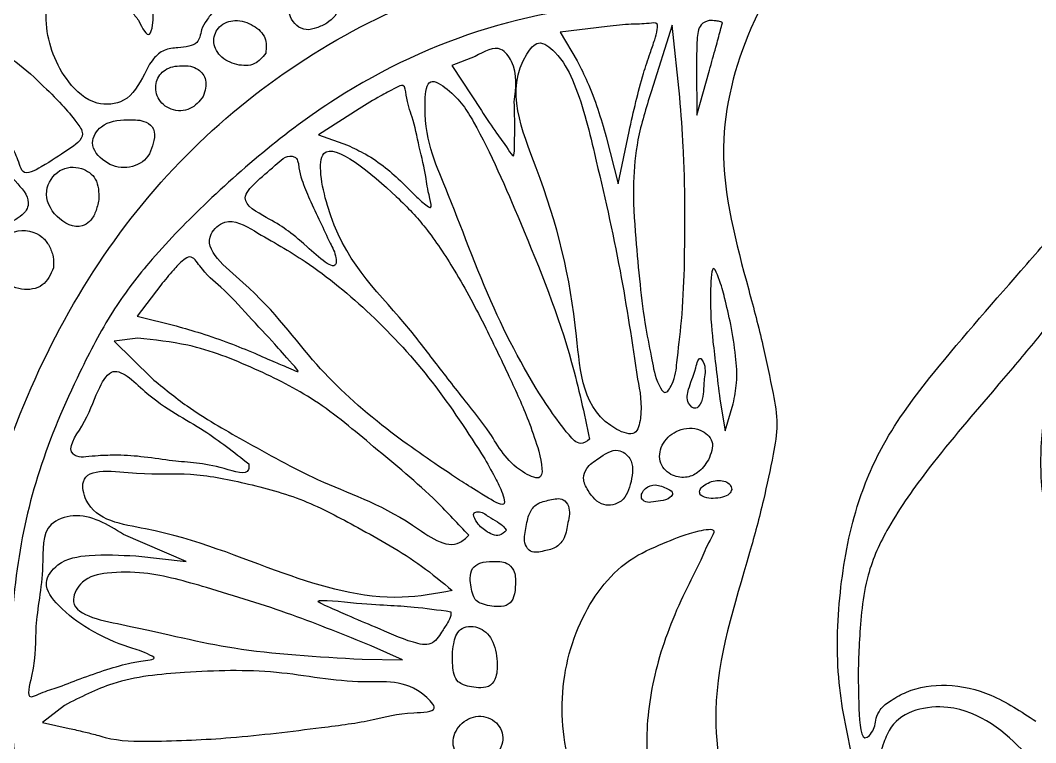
# Model space of a CAD drawing. Extents: x 1 to 188, y -1 to 173.
# Drawn here: x 43.52 to 73.31, y 123.79 to 145 of the extents above; entities that cross this region are included whole.
import ezdxf

# ---------------------------------------------------------------- set-up
doc = ezdxf.new("R2010")
doc.units = 0
doc.layers.get('0').update_dxf_attribs({"linetype": 'CONTINUOUS'})

msp = doc.modelspace()

# ---------------------------------------------------------------- linework, layer by layer
at = {"color": 7}
for p, q in [((60.733334, 144.809451), (59.355741, 144.646293)), ((62.639046, 144.853266), (62.022834, 142.89808)), ((62.865688, 142.736599), (62.639046, 144.853266)), ((64.114773, 144.919412), (64.114773, 144.919412)), ((59.355741, 144.646293), (59.852637, 143.804121)), ((50.716008, 144.027274), (50.716008, 144.027274)), ((56.862543, 143.931838), (56.178775, 143.671869)), ((61.992558, 144.030065), (61.992558, 144.030065)), ((56.178775, 143.671869), (57.043757, 142.349093)), ((63.350555, 143.596495), (63.368415, 142.207432)), ((47.159648, 143.418264), (47.159648, 143.418264)), ((63.368415, 142.207432), (63.735754, 143.530349)), ((48.885459, 142.760475), (48.885459, 142.760475)), ((53.461761, 142.399052), (52.260974, 141.637533)), ((58.009459, 142.604307), (58.009459, 142.604307)), ((47.457699, 141.555282), (47.457699, 141.555282)), ((52.260974, 141.637533), (53.115991, 141.328354)), ((60.704082, 141.57856), (61.058634, 140.195173)), ((61.058634, 140.195173), (61.37729, 141.730471)), ((55.222278, 141.281026), (55.222278, 141.281026)), ((45.818367, 139.728498), (45.818367, 139.728498)), ((52.316504, 139.077274), (52.316504, 139.077274)), ((44.493905, 137.732669), (44.493905, 137.732669)), ((62.99894, 137.709516), (62.99894, 137.709516)), ((47.637237, 137.218777), (46.946137, 136.312696)), ((46.946137, 136.312696), (48.087243, 136.025361)), ((50.209953, 136.320453), (50.209953, 136.320453)), ((64.361867, 136.063614), (64.361867, 136.063614)), ((46.960613, 135.666808), (46.267074, 135.5799)), ((46.267074, 135.5799), (47.373815, 134.489367)), ((61.62675, 134.465809), (61.62675, 134.465809)), ((63.578684, 134.46837), (63.578684, 134.46837)), ((64.040705, 133.873057), (64.197566, 132.947016)), ((64.197566, 132.947016), (64.435223, 133.740766)), ((60.220717, 132.701353), (60.220717, 132.701353)), ((58.729734, 132.351703), (58.729734, 132.351703)), ((50.222594, 131.975148), (50.222594, 131.975148)), ((57.143862, 132.127871), (57.143862, 132.127871)), ((63.704724, 132.095587), (63.704724, 132.095587)), ((61.436869, 131.45888), (61.436869, 131.45888)), ((62.507802, 131.246473), (62.507802, 131.246473)), ((64.391032, 131.227224), (64.391032, 131.227224)), ((59.581984, 130.256007), (59.581984, 130.256007)), ((48.38374, 129.11414), (46.545622, 129.903426)), ((57.776449, 130.027291), (57.776449, 130.027291)), ((56.674017, 129.879524), (56.674017, 129.879524)), ((46.903934, 129.276184), (48.38374, 129.11414)), ((58.041032, 128.449099), (58.041032, 128.449099)), ((56.188949, 128.255937), (56.188949, 128.255937)), ((56.14979, 127.638273), (56.14979, 127.638273)), ((54.73374, 126.220858), (53.807699, 126.63397)), ((53.807699, 126.63397), (53.807699, 126.633965)), ((53.543115, 126.240252), (54.73374, 126.220858)), ((57.511865, 126.171833), (57.511865, 126.171833)), ((45.277725, 125.671106), (45.277725, 125.671106)), ((44.818361, 124.88818), (44.163395, 124.388084)), ((44.163395, 124.388084), (44.950653, 124.212636)), ((52.35249, 124.237634), (52.35249, 124.237634)), ((68.624365, 124.509464), (68.624365, 124.509464))]:
    msp.add_line(p, q, dxfattribs=at)
for points, knots in [([(14.198915, 46.190162), (13.860481, 46.759163), (13.159493, 47.937722), (14.075879, 50.020087), (15.460105, 51.061633), (16.642375, 51.207594), (17.042732, 51.774637), (16.711432, 52.761236), (16.892117, 54.145573), (17.623089, 55.697151), (18.642829, 56.293192), (19.435405, 56.522029), (19.551084, 57.186508), (19.550453, 58.095021), (19.587885, 59.274738), (20.101205, 60.408366), (21.030266, 61.084339), (22.206609, 61.335844), (23.490123, 61.344621), (24.32885, 61.115411), (24.981955, 60.931652), (25.129636, 61.335767), (25.105988, 62.10086), (25.489511, 63.389212), (26.616876, 64.543755), (27.852511, 64.962921), (28.751064, 64.785667), (29.342852, 64.588035), (29.925726, 64.285574), (30.391436, 64.040852), (30.785, 63.850494), (31.051638, 64.016941), (31.150465, 64.33401), (31.441609, 64.672676), (31.896605, 65.311929), (32.855393, 65.976509), (34.38616, 65.918358), (35.694976, 65.18798), (36.370527, 64.615637), (37.126368, 64.210988), (37.11763, 64.973328), (37.682871, 65.643936), (38.485006, 66.423403), (39.351029, 67.018309), (40.040538, 66.852993), (40.546077, 66.671098), (41.116721, 66.386179), (41.564005, 66.040518), (42.133376, 65.959754), (42.485284, 66.359011), (42.904569, 66.614786), (42.927505, 67.188782), (42.439144, 67.234073), (42.064904, 67.465218), (41.727496, 67.803316), (41.400531, 68.256139), (41.17409, 68.810939), (40.493323, 69.030196), (39.027406, 68.638352), (36.611972, 68.619136), (33.545164, 69.159514), (30.962713, 70.23484), (29.074507, 71.89251), (27.640778, 73.49198), (26.286296, 75.520251), (25.575257, 78.315065), (25.622372, 82.342424), (26.233098, 86.505262), (26.72863, 90.254915), (26.868726, 92.735466), (26.577322, 94.397636), (26.02564, 95.5015), (25.049112, 96.075901), (23.434228, 96.128405), (21.329123, 95.643886), (19.680601, 93.850221), (19.339698, 91.742662), (20.389778, 90.934982), (21.197857, 91.007241), (21.787744, 91.456094), (22.114344, 92.000658), (21.882728, 92.544816), (21.356869, 92.460624), (20.930406, 92.474418), (20.593161, 92.683295), (20.480159, 93.104191), (20.577531, 93.688527), (21.317307, 93.861744), (22.239771, 93.498073), (22.792181, 92.115361), (22.032992, 90.602929), (20.388255, 90.062997), (18.958893, 90.967968), (18.496207, 92.636297), (19.084422, 94.49729), (20.569884, 96.266912), (23.109627, 97.176085), (25.929104, 97.167751), (28.896587, 96.458586), (31.732677, 95.201263), (34.10968, 94.128283), (35.13353, 92.972462), (35.995235, 92.937187), (35.128685, 93.679786), (34.553744, 94.127759), (33.433746, 94.790688), (32.154452, 95.435401), (30.864652, 96.077905), (29.81828, 96.721566), (29.165068, 97.405079), (28.652814, 98.131585), (28.018121, 98.864911), (27.164431, 99.815624), (26.250648, 100.812322), (25.594087, 102.048957), (25.39336, 103.470375), (25.949652, 105.086472), (27.260491, 106.363128), (28.584507, 107.023389), (29.426044, 106.810199), (29.707851, 107.085165), (29.153605, 107.568825), (28.402349, 108.13459), (26.541991, 108.55401), (24.272347, 108.778879), (21.864103, 108.993631), (19.768011, 109.670213), (18.204867, 111.039165), (16.949987, 113.060879), (16.821997, 116.228534), (17.500899, 119.446166), (18.125128, 122.572964), (17.082522, 125.210687), (14.807209, 126.074611), (12.788605, 126.55323), (11.156598, 127.710503), (10.306757, 129.105999), (9.548304, 130.286973), (9.003335, 131.006096), (8.53596, 131.581319), (7.758451, 131.743328), (6.762758, 132.023829), (5.059184, 132.409703), (3.115649, 132.601485), (1.428641, 134.234797), (1.678264, 138.120691), (2.790526, 143.817634), (7.04824, 151.040918), (13.212217, 157.625181), (20.974812, 163.253213), (28.939348, 168.088234), (35.064922, 170.973954), (39.084775, 172.223794), (41.972655, 172.397995), (45.700013, 172.433919), (49.431868, 172.523717), (52.377086, 172.425863), (54.850762, 171.750297), (57.71735, 170.719395), (61.00713, 169.176954), (63.675834, 167.65404), (65.74337, 166.330953), (67.27464, 165.370692), (68.894686, 164.370179), (70.589234, 163.259979), (72.354181, 162.03803), (73.558996, 161.151291), (74.142894, 160.721545)], [0, 0, 0, 0, 1.883715, 3.901693, 6.102992, 6.868618, 7.285832, 7.989116, 9.761465, 11.437811, 12.879503, 13.255182, 13.733613, 14.667863, 16.111801, 17.183298, 18.287248, 19.407402, 20.768274, 22.005829, 22.248225, 22.517413, 23.06019, 24.686376, 26.276317, 27.790337, 28.330729, 28.999165, 29.66317, 30.274333, 30.645428, 30.838411, 31.13254, 31.607904, 32.164437, 33.49642, 34.881378, 36.565879, 37.668737, 38.065986, 38.400613, 39.394515, 40.779992, 41.809953, 42.255622, 42.835461, 43.435734, 44.153797, 44.531509, 45.006355, 45.63844, 45.941908, 46.426491, 46.802676, 47.298722, 47.829377, 48.49806, 48.97288, 49.816255, 52.981292, 56.143052, 59.129943, 61.220635, 63.622363, 65.572281, 68.475173, 72.095269, 77.601964, 81.08089, 83.457781, 85.008677, 86.116868, 87.028902, 88.247169, 90.890764, 93.18329, 95.403647, 96.061847, 96.87292, 97.620609, 98.268067, 98.585895, 99.15203, 99.592416, 99.900715, 100.251484, 100.850431, 101.426748, 102.233018, 103.682732, 105.275841, 106.781232, 108.317604, 109.777767, 111.659506, 113.957694, 116.464128, 119.463879, 122.322168, 125.536597, 128.826513, 129.923037, 130.154708, 130.903208, 131.73422, 133.025882, 134.507201, 136.133828, 137.324989, 138.170864, 138.947522, 139.990802, 141.076211, 142.784588, 144.032192, 145.214127, 146.997618, 148.902706, 150.653438, 151.129912, 151.297683, 151.642576, 152.807875, 154.52637, 157.020533, 159.781365, 161.741786, 163.4994, 165.914353, 168.655542, 172.723683, 175.851004, 178.064574, 180.528487, 182.70366, 184.336743, 186.347696, 187.556562, 188.53828, 189.087865, 189.699967, 190.828553, 192.23192, 194.940941, 196.50599, 198.700839, 205.90588, 214.196875, 223.268041, 232.867441, 242.839906, 251.210069, 253.112247, 255.412699, 259.839449, 264.311061, 266.623178, 268.634077, 271.967145, 275.76139, 279.515393, 281.177013, 283.125051, 284.937772, 286.88906, 289.201855, 291.376762, 291.376762, 291.376762, 291.376762]), ([(117.446219, 102.850662), (117.865267, 104.054382), (118.766193, 106.642302), (120.568147, 110.584883), (122.807544, 114.843044), (124.917188, 118.64939), (126.413617, 121.887692), (126.655291, 124.124901), (126.634353, 125.788718), (126.101558, 127.35199), (125.221147, 129.05381), (124.334047, 130.751263), (123.804243, 132.335608), (123.814509, 133.733146), (123.92034, 135.233425), (124.291992, 136.962873), (124.869288, 138.959057), (125.481406, 140.963585), (125.847211, 142.915836), (125.885482, 144.684504), (125.904662, 146.254648), (125.707989, 147.609298), (124.652392, 150.044874), (121.599069, 153.573456), (115.550244, 156.867058), (109.373213, 158.898534), (103.045572, 159.422406), (96.563936, 159.176204), (89.237774, 158.553854), (82.648987, 157.860588), (77.964211, 157.116389), (74.821133, 156.092497), (72.377963, 154.30178), (69.993761, 151.912538), (67.405841, 148.68157), (64.892255, 145.299655), (63.806221, 141.033954), (64.66931, 137.906266), (65.301458, 135.533253), (65.569231, 134.218868), (65.768545, 133.145069), (65.576987, 132.092694), (65.314565, 130.839715), (64.653574, 128.360181), (63.572866, 125.189942), (64.478926, 120.703363), (66.840087, 117.827486), (68.750721, 115.16341), (70.007088, 113.337302), (71.282828, 111.362551), (72.385125, 109.067236), (73.44554, 106.616931), (73.957275, 104.749094), (74.185371, 103.806376), (74.243205, 103.415413), (74.910113, 103.231481), (74.99646, 105.42676), (75.944609, 106.983604), (76.53994, 109.336243), (76.929217, 111.37957), (77.137844, 113.336094), (77.30285, 115.589708), (77.29733, 117.470063), (77.421216, 118.892311), (77.088255, 119.386339), (76.720948, 119.531255), (76.614576, 119.183169), (76.788755, 118.833282), (76.863654, 118.272256), (76.938711, 117.636754), (76.950484, 117.173297), (76.956407, 116.94014)], [0, 0, 0, 0, 3.821929, 8.216898, 12.98969, 18.241239, 21.318988, 23.569141, 24.935939, 26.27059, 28.46998, 30.687409, 32.018652, 33.424345, 34.837839, 36.533392, 38.713708, 41.074361, 42.81839, 44.650183, 46.370958, 47.529455, 48.721388, 54.283135, 61.087564, 69.190288, 73.589715, 80.064205, 88.627765, 95.649947, 99.929349, 102.86038, 105.449182, 108.926439, 112.965365, 117.881479, 121.449532, 125.706272, 127.384625, 128.832509, 129.741116, 130.624447, 132.006177, 133.592136, 138.333588, 141.823084, 146.770997, 149.297697, 151.684286, 153.416201, 156.346899, 159.293101, 161.473738, 162.009032, 162.353139, 162.484879, 163.900076, 166.490474, 169.146982, 170.757758, 172.794504, 175.036781, 177.490387, 178.597616, 179.035581, 179.30404, 179.481569, 179.934792, 180.470401, 181.160675, 181.859513, 181.859513, 181.859513, 181.859513]), ([(42.504564, 146.324108), (42.158914, 147.254009), (41.486997, 149.061667), (41.840412, 151.898823), (42.95639, 153.65488), (43.960869, 154.383495), (44.383064, 154.648982), (44.696213, 154.781445), (44.90637, 154.783094), (45.003134, 154.911153), (44.80433, 155.399861), (43.384936, 155.264008), (42.154983, 154.350061), (40.988705, 152.870997), (40.860291, 151.10007), (40.859436, 149.472823), (41.010796, 147.96306), (41.771953, 146.603136), (42.141985, 145.970377), (43.18618, 144.708354), (43.018769, 145.307039), (42.810088, 145.703665), (42.617788, 146.094177), (42.504564, 146.324108)], [0, 0, 0, 0, 2.940405, 5.715925, 8.25734, 8.897096, 9.430054, 9.751148, 9.910332, 10.027081, 10.164646, 11.338211, 13.215465, 15.06978, 16.65382, 18.420533, 19.967686, 21.221992, 22.672931, 23.487948, 23.676726, 24.202851, 24.956191, 24.956191, 24.956191, 24.956191]), ([(67.977218, 123.157432), (67.800171, 123.950776), (67.429598, 125.611295), (67.509685, 128.183784), (67.93553, 130.554422), (68.854396, 132.756708), (70.622937, 135.097314), (72.568935, 137.277253), (74.286281, 139.279304), (75.258111, 140.506614), (75.976616, 141.555375), (76.402599, 142.578407), (76.943841, 143.66251), (77.482211, 144.589455), (77.816786, 145.488155), (77.864591, 146.460551), (77.920022, 147.339471), (77.556426, 149.376185), (78.502323, 148.26911), (78.419939, 147.547545), (78.350705, 146.941159)], [0, 0, 0, 0, 2.430393, 5.086969, 7.654103, 9.623222, 12.181306, 16.401301, 18.40361, 20.089806, 21.100293, 22.202186, 23.402165, 24.739215, 25.402091, 26.284826, 27.481471, 28.943102, 29.283166, 31.073519, 31.073519, 31.073519, 31.073519]), ([(47.159648, 143.418264), (47.235365, 143.573171), (47.370662, 143.849972), (47.725352, 144.152912), (48.116312, 144.191209), (48.438503, 144.214738), (48.694802, 144.307417), (48.79663, 144.515273), (48.828265, 144.75398), (48.990898, 145.010307), (49.203875, 145.294936), (49.487176, 145.572313), (49.469226, 146.051717), (49.060438, 146.77973), (48.44251, 147.760045), (47.141936, 148.425775), (45.634318, 148.091588), (44.481214, 146.773622), (44.107844, 144.889958), (44.679293, 143.346364), (45.632555, 142.468112), (46.697435, 142.556864), (46.994268, 143.110053), (47.159648, 143.418264)], [0, 0, 0, 0, 0.515112, 0.920449, 1.329785, 1.654581, 1.909811, 2.088809, 2.315212, 2.629553, 2.974581, 3.401499, 3.745731, 4.314465, 5.895658, 7.160726, 8.414484, 10.22929, 12.091066, 13.915303, 14.953552, 15.735597, 16.719493, 16.719493, 16.719493, 16.719493]), ([(69.794882, 105.73172), (70.207986, 105.864832), (70.929779, 106.09741), (71.648286, 106.460111), (72.275196, 106.657965), (72.221783, 106.995508), (72.116447, 107.241492), (71.927088, 107.546655), (71.567281, 107.937461), (70.622947, 107.684129), (68.708328, 107.044894), (65.533688, 106.232149), (61.591289, 106.034714), (58.037244, 106.536644), (54.91522, 107.776413), (52.194085, 109.250603), (48.988252, 111.603069), (45.944588, 115.172073), (43.636446, 120.211874), (43.118313, 124.916746), (43.326802, 128.813168), (44.004143, 131.862472), (45.080958, 134.342267), (46.137458, 136.399774), (47.375334, 138.037892), (49.57064, 140.283925), (52.804873, 142.982088), (57.427493, 145.066774), (61.180319, 145.561622), (63.451531, 145.495893), (64.392143, 145.648347), (64.755891, 146.140853), (64.972391, 146.536082), (65.095459, 146.810687), (65.082028, 147.161968), (64.417049, 147.084823), (63.682927, 147.191978), (60.005301, 147.086653), (54.016298, 145.744286), (46.920667, 140.350938), (43.805421, 134.61673), (42.537531, 130.662341), (42.302389, 128.51699), (42.32305, 125.786364), (42.307506, 122.700847), (42.936019, 119.546011), (44.437852, 116.126449), (46.893646, 112.27733), (50.667629, 108.667783), (54.558585, 106.479617), (57.925283, 105.300453), (60.844787, 104.805381), (63.614985, 104.852346), (66.076852, 104.925359), (68.075839, 105.187988), (69.213423, 105.547805), (69.794882, 105.73172)], [0, 0, 0, 0, 1.272157, 2.222768, 2.655137, 2.853036, 3.142116, 3.475072, 3.939167, 4.591033, 6.099706, 10.265627, 14.188497, 17.930228, 20.917999, 24.219384, 27.19398, 32.806191, 38.082491, 43.582569, 46.814476, 49.768526, 52.893509, 54.901354, 56.692172, 59.026189, 64.320165, 69.219821, 74.05526, 75.438405, 76.142317, 76.75746, 77.177281, 77.498891, 77.676883, 78.089736, 78.996948, 80.207574, 88.770947, 97.228742, 106.006207, 107.893434, 109.654572, 112.447858, 116.089981, 118.886692, 122.022454, 127.243392, 132.48744, 137.516039, 140.511548, 143.154383, 146.350045, 148.800515, 150.547241, 152.37354, 152.37354, 152.37354, 152.37354]), ([(46.98242, 144.997591), (46.914873, 145.087605), (46.784637, 145.261161), (46.543934, 145.451265), (46.289426, 145.520046), (46.056569, 145.541126), (45.855147, 145.659534), (45.721117, 145.787191), (45.617012, 145.993411), (45.867745, 146.055083), (46.098687, 145.976567), (46.418032, 145.866007), (46.692209, 146.11877), (46.648342, 146.501815), (46.664456, 147.306416), (47.277384, 146.619445), (47.217443, 145.843749), (47.495959, 145.175537), (47.287808, 144.399908), (47.103027, 144.761546), (46.98242, 144.997591)], [0, 0, 0, 0, 0.337506, 0.650741, 0.896356, 1.117231, 1.349157, 1.562437, 1.725654, 1.861406, 2.167153, 2.525594, 2.750241, 3.138223, 3.775485, 4.138226, 5.139601, 6.164047, 6.441152, 6.961953, 6.961953, 6.961953, 6.961953]), ([(52.746569, 145.114481), (52.858444, 145.300762), (53.062504, 145.64054), (52.762142, 146.229997), (52.069715, 146.348178), (51.495978, 145.867575), (51.285652, 145.105805), (51.808086, 144.654539), (52.221517, 144.772107), (52.514657, 144.895276), (52.671395, 145.043426), (52.746569, 145.114481)], [0, 0, 0, 0, 0.611778, 1.115888, 1.704897, 2.453956, 3.179268, 3.775976, 4.084555, 4.418106, 4.725523, 4.725523, 4.725523, 4.725523]), ([(50.716008, 144.027274), (50.729739, 144.184192), (50.7586, 144.514028), (50.348143, 144.887182), (49.845315, 145.043299), (49.329063, 144.870082), (49.124351, 144.384685), (49.362368, 143.893004), (49.843911, 143.663667), (50.402681, 143.646665), (50.616397, 143.906273), (50.716008, 144.027274)], [0, 0, 0, 0, 0.449835, 0.945534, 1.503756, 1.986714, 2.42734, 2.907513, 3.46376, 3.977358, 4.425719, 4.425719, 4.425719, 4.425719]), ([(61.992558, 144.030065), (62.041184, 144.164481), (62.126322, 144.399826), (62.196735, 144.660714), (62.233982, 144.946366), (61.822342, 144.87779), (61.39955, 144.893453), (60.976164, 144.840069), (60.733334, 144.809451)], [0, 0, 0, 0, 0.420219, 0.735749, 0.885437, 1.120192, 1.647794, 2.357364, 2.357364, 2.357364, 2.357364]), ([(64.114773, 144.919412), (64.099103, 144.931743), (64.046043, 144.9735), (63.905922, 144.9727), (63.708082, 145.009761), (63.401033, 144.849743), (63.362325, 144.282163), (63.355196, 143.866815), (63.350555, 143.596495)], [0, 0, 0, 0, 0.058843, 0.199257, 0.397773, 0.664614, 1.112261, 1.946645, 1.946645, 1.946645, 1.946645]), ([(63.735754, 143.530349), (63.797941, 143.755495), (63.906033, 144.146842), (64.03407, 144.609417), (64.096142, 144.847847), (64.114773, 144.919412)], [0, 0, 0, 0, 0.700733, 1.21801, 1.439859, 1.439859, 1.439859, 1.439859]), ([(58.009459, 142.604307), (58.057914, 143.006313), (58.125436, 143.566505), (57.567189, 144.330329), (57.134138, 144.08543), (56.862543, 143.931838)], [0, 0, 0, 0, 1.187208, 1.654363, 2.44019, 2.44019, 2.44019, 2.44019]), ([(61.62675, 134.465809), (61.467583, 135.530039), (61.134518, 137.756991), (60.470543, 140.65165), (59.927704, 142.905937), (59.367744, 143.950724), (58.724212, 144.480159), (57.646136, 143.090982), (59.033484, 139.99143), (59.86601, 136.621146), (60.005826, 133.340256), (61.594484, 132.743871), (61.794298, 133.605182), (61.696769, 134.106148), (61.62675, 134.465809)], [0, 0, 0, 0, 3.2204, 6.738834, 9.002358, 9.961462, 10.507876, 10.978115, 14.33118, 19.414469, 22.390707, 22.915947, 23.371148, 24.529766, 24.529766, 24.529766, 24.529766]), ([(42.478359, 138.172537), (42.512893, 138.287572), (42.585337, 138.528886), (42.830179, 138.828986), (43.145281, 139.029485), (43.445478, 139.176379), (43.661751, 139.34884), (43.837993, 139.722622), (43.394584, 140.27956), (42.85238, 140.790039), (42.198631, 141.025592), (41.736605, 141.036157), (41.49111, 141.105972), (41.332286, 141.275761), (41.457546, 141.449132), (41.661541, 141.523245), (41.928823, 141.559673), (42.237412, 141.522227), (42.410959, 141.827557), (42.281875, 142.129636), (42.192828, 142.439059), (42.133842, 142.684705), (42.057819, 142.842338), (42.0835, 142.965065), (42.175928, 143.03437), (42.327401, 143.141676), (42.587186, 142.888472), (42.794202, 142.495396), (43.055248, 141.906807), (43.267384, 141.294726), (43.464756, 140.880603), (43.610424, 140.396212), (44.343135, 140.810286), (44.767995, 141.089441), (45.480401, 141.577056), (45.097698, 142.099191), (44.71407, 142.563839), (44.057881, 143.192872), (43.422947, 143.801947), (42.65518, 144.201844), (41.701943, 144.085022), (40.570254, 143.669219), (39.600126, 142.478005), (39.25416, 141.011636), (39.306272, 139.577286), (39.984055, 138.350186), (41.079253, 137.917423), (41.822978, 137.608641), (42.472392, 137.680036), (42.476182, 137.992873), (42.478359, 138.172537)], [0, 0, 0, 0, 0.357882, 0.75074, 1.128134, 1.470936, 1.75473, 1.942125, 2.64611, 3.52245, 4.287647, 4.634681, 4.898558, 5.061585, 5.214491, 5.432786, 5.710687, 6.039143, 6.249516, 6.625188, 6.957311, 7.230011, 7.384259, 7.465724, 7.581123, 7.725023, 7.962174, 8.465936, 9.156816, 9.858301, 10.382647, 10.616909, 11.16869, 12.114961, 12.733705, 13.100782, 13.785431, 14.652124, 15.775758, 16.448197, 17.14778, 18.572815, 19.976869, 21.545996, 23.004885, 24.212735, 25.497522, 26.374644, 26.715456, 27.175244, 27.175244, 27.175244, 27.175244]), ([(61.37729, 141.730471), (61.442625, 142.02353), (61.569987, 142.594813), (61.769292, 143.364003), (61.926235, 143.832208), (61.992558, 144.030065)], [0, 0, 0, 0, 0.900818, 1.756027, 2.381923, 2.381923, 2.381923, 2.381923]), ([(48.885459, 142.760475), (48.937587, 142.92401), (49.030207, 143.214578), (48.729879, 143.633276), (48.246597, 143.685912), (47.757985, 143.607724), (47.452046, 143.198009), (47.503566, 142.681511), (47.930761, 142.318826), (48.531812, 142.328789), (48.769115, 142.618457), (48.885459, 142.760475)], [0, 0, 0, 0, 0.487521, 0.866223, 1.361227, 1.866345, 2.281788, 2.762625, 3.275648, 3.826026, 4.35541, 4.35541, 4.35541, 4.35541]), ([(59.852637, 143.804121), (59.95572, 143.601111), (60.188067, 143.143528), (60.466801, 142.396082), (60.625211, 141.850298), (60.704082, 141.57856)], [0, 0, 0, 0, 0.682681, 1.53875, 2.38761, 2.38761, 2.38761, 2.38761]), ([(55.222278, 141.281026), (55.158234, 141.585052), (55.046669, 142.114674), (54.846723, 142.612005), (54.804556, 143.154203), (54.415505, 142.951458), (54.031278, 142.754833), (53.670803, 142.529641), (53.461761, 142.399052)], [0, 0, 0, 0, 0.900742, 1.569115, 1.861442, 2.076609, 2.59807, 3.317906, 3.317906, 3.317906, 3.317906]), ([(60.220717, 132.701353), (60.058557, 133.457487), (59.590038, 135.64213), (58.363116, 138.681534), (57.145147, 141.514082), (56.344041, 142.800986), (55.456629, 143.380136), (55.279429, 141.682313), (56.149436, 139.82138), (57.275705, 136.616773), (58.611403, 134.167514), (59.472869, 132.980518), (59.911003, 132.487558), (60.130218, 132.638881), (60.220717, 132.701353)], [0, 0, 0, 0, 2.312943, 6.682611, 9.935735, 11.182837, 11.707519, 12.279706, 14.937027, 18.726903, 22.147383, 23.052394, 23.471528, 23.766217, 23.766217, 23.766217, 23.766217]), ([(62.022834, 142.89808), (61.877042, 142.430523), (61.606306, 141.562265), (61.466774, 140.10469), (61.558684, 138.688723), (61.692013, 137.260962), (61.831466, 136.083224), (62.04788, 135.059606), (62.13698, 134.489718), (62.436015, 133.956759), (62.736923, 134.464097), (62.789408, 135.105377), (62.946299, 136.290068), (62.980145, 137.202707), (62.99894, 137.709516)], [0, 0, 0, 0, 1.465748, 2.721909, 4.363897, 5.719711, 7.011601, 7.962358, 8.739247, 9.008625, 9.315144, 9.979885, 11.209753, 12.745633, 12.745633, 12.745633, 12.745633]), ([(62.99894, 137.709516), (63.00797, 138.294827), (63.026289, 139.482293), (62.987599, 141.159889), (62.903428, 142.248494), (62.865688, 142.736599)], [0, 0, 0, 0, 1.756122, 3.562783, 5.031293, 5.031293, 5.031293, 5.031293]), ([(57.043757, 142.349093), (57.196812, 142.112438), (57.461326, 141.703446), (57.725152, 141.374228), (58.010615, 140.912448), (58.014897, 141.42696), (58.029962, 141.845985), (58.01702, 142.324657), (58.009459, 142.604307)], [0, 0, 0, 0, 0.802247, 1.386456, 1.627363, 1.844699, 2.413402, 3.212507, 3.212507, 3.212507, 3.212507]), ([(47.457699, 141.555282), (47.451729, 141.67002), (47.440265, 141.890366), (47.076575, 142.082656), (46.562706, 142.079864), (45.914235, 142.025314), (45.502746, 141.353674), (45.977509, 140.781933), (46.62534, 140.594534), (47.304803, 140.894299), (47.406124, 141.332321), (47.457699, 141.555282)], [0, 0, 0, 0, 0.321345, 0.617122, 1.103127, 1.890173, 2.428059, 3.078239, 3.75152, 4.381947, 5.035528, 5.035528, 5.035528, 5.035528]), ([(58.729734, 132.351703), (58.641637, 132.622916), (58.408227, 133.341481), (57.863411, 134.533908), (57.144453, 136.046082), (56.357053, 137.534129), (55.457634, 138.89305), (54.409979, 140.010271), (52.044472, 142.01075), (52.670261, 138.229334), (54.237837, 136.849455), (55.687052, 134.964188), (56.501807, 133.901709), (57.395768, 132.809555), (57.823217, 131.927006), (58.945104, 131.382626), (58.810728, 131.987263), (58.729734, 132.351703)], [0, 0, 0, 0, 0.854904, 2.265025, 3.929085, 5.86585, 7.370216, 8.633151, 11.095804, 12.625292, 16.768554, 18.179587, 19.63869, 20.830109, 22.31657, 22.831666, 23.613194, 23.613194, 23.613194, 23.613194]), ([(53.115991, 141.328354), (53.296724, 141.245146), (53.690172, 141.064007), (54.231668, 140.684686), (54.702765, 140.263409), (55.095086, 139.859062), (55.32136, 139.641873), (55.625402, 139.424463), (55.465625, 139.990413), (55.423853, 140.442121), (55.296167, 140.973519), (55.222278, 141.281026)], [0, 0, 0, 0, 0.596435, 1.298406, 1.96495, 2.517418, 2.912222, 3.068568, 3.337349, 3.988276, 4.882297, 4.882297, 4.882297, 4.882297]), ([(52.316504, 139.077274), (52.208976, 139.299758), (52.012479, 139.706323), (51.795951, 140.233192), (51.689712, 140.605006), (51.67785, 140.829715), (51.612246, 140.969239), (51.339479, 141.073874), (50.912055, 140.642541), (50.489803, 140.323753), (49.890454, 139.666946), (51.087264, 139.026258), (51.563172, 138.709909), (52.806327, 137.542418), (52.774776, 138.146095), (52.572145, 138.517679), (52.411935, 138.868378), (52.316504, 139.077274)], [0, 0, 0, 0, 0.740875, 1.35387, 1.710936, 1.889138, 2.031571, 2.140703, 2.706138, 3.505023, 4.013803, 4.855382, 6.33106, 7.304548, 7.459606, 7.924072, 8.608301, 8.608301, 8.608301, 8.608301]), ([(45.818367, 139.728498), (45.819129, 139.947076), (45.820523, 140.347312), (45.287163, 140.728362), (44.603202, 140.670408), (44.151307, 139.95485), (44.507346, 139.18553), (45.180359, 138.834441), (45.584979, 139.096513), (45.745912, 139.378688), (45.793187, 139.60693), (45.818367, 139.728498)], [0, 0, 0, 0, 0.617478, 1.130662, 1.761929, 2.47277, 3.280085, 4.070461, 4.322235, 4.648045, 5.019346, 5.019346, 5.019346, 5.019346]), ([(57.143862, 132.127871), (56.649365, 132.89237), (55.667128, 134.410925), (53.893977, 136.342655), (52.082848, 137.849279), (50.681334, 138.630271), (49.623388, 139.263867), (48.678969, 138.399437), (50.769719, 136.826555), (51.982531, 134.98045), (54.061604, 133.085671), (55.970147, 131.785275), (56.807906, 131.231618), (57.787374, 130.654691), (57.65543, 131.17151), (57.458716, 131.553757), (57.259008, 131.91791), (57.143862, 132.127871)], [0, 0, 0, 0, 2.724274, 5.411333, 7.876612, 9.618805, 10.525237, 11.050767, 12.751386, 15.994037, 18.781242, 21.030946, 22.389553, 22.881272, 23.108773, 23.623328, 24.32399, 24.32399, 24.32399, 24.32399]), ([(75.163532, 128.425004), (74.778569, 128.734414), (74.009456, 129.35258), (73.454291, 130.895978), (73.438843, 132.605491), (73.648556, 134.338486), (74.430529, 135.831902), (75.470046, 136.660393), (76.379565, 137.00904), (76.718196, 137.641694), (76.467441, 138.172434), (76.31161, 138.672331), (76.192632, 138.957922), (76.010787, 139.244369), (75.74788, 138.802224), (75.417763, 138.45331), (74.903705, 137.65677), (74.176726, 136.689423), (73.233737, 135.502207), (71.854285, 133.879327), (70.354956, 132.140744), (69.039481, 130.301697), (68.260221, 128.639531), (68.114688, 126.638865), (68.078349, 125.596013), (68.170347, 123.722773), (68.513071, 124.096457), (68.599198, 124.284384), (68.615948, 124.434185), (68.624365, 124.509464)], [0, 0, 0, 0, 1.456705, 2.910333, 4.719517, 6.572848, 8.089982, 9.641731, 10.475498, 10.918806, 11.608787, 12.10481, 12.470087, 12.634096, 12.906639, 13.530824, 14.374912, 15.599963, 17.224434, 18.898187, 21.996555, 24.117651, 25.635222, 27.531773, 29.574613, 30.442786, 30.633531, 30.855483, 31.079684, 31.079684, 31.079684, 31.079684]), ([(44.493905, 137.732669), (44.495351, 137.841759), (44.498314, 138.065215), (44.377665, 138.376102), (44.07801, 138.779425), (43.323511, 138.939843), (42.654427, 138.268506), (42.85337, 137.393205), (43.518659, 137.035566), (44.227981, 137.143111), (44.405874, 137.537503), (44.493905, 137.732669)], [0, 0, 0, 0, 0.324801, 0.665315, 0.978128, 1.81169, 2.581168, 3.41473, 4.079845, 4.69822, 5.303993, 5.303993, 5.303993, 5.303993]), ([(50.209953, 136.320453), (49.943132, 136.617524), (49.476107, 137.137497), (48.889166, 137.582865), (48.558868, 138.128652), (48.23213, 137.916687), (47.974213, 137.633755), (47.760346, 137.370383), (47.637237, 137.218777)], [0, 0, 0, 0, 1.168257, 2.044843, 2.440804, 2.636146, 3.063413, 3.642983, 3.642983, 3.642983, 3.642983]), ([(64.361867, 136.063614), (64.300577, 136.334264), (64.192492, 136.811551), (64.070635, 137.289618), (63.798621, 137.93674), (63.739454, 136.492373), (63.828033, 135.622662), (63.96735, 134.476532), (64.040705, 133.873057)], [0, 0, 0, 0, 0.806272, 1.421852, 1.719695, 2.330025, 3.865532, 5.573136, 5.573136, 5.573136, 5.573136]), ([(48.087243, 136.025361), (48.332588, 135.956061), (48.859195, 135.807317), (49.631859, 135.533441), (50.341361, 135.251077), (50.970939, 134.959714), (51.313472, 134.836658), (51.770546, 134.61047), (51.302336, 135.123853), (50.953897, 135.531489), (50.48615, 136.027542), (50.209953, 136.320453)], [0, 0, 0, 0, 0.765436, 1.64293, 2.444383, 3.100838, 3.596549, 3.824427, 4.094434, 4.880768, 6.014586, 6.014586, 6.014586, 6.014586]), ([(64.435223, 133.740766), (64.473681, 133.94363), (64.561214, 134.40536), (64.513496, 135.191126), (64.415211, 135.756668), (64.361867, 136.063614)], [0, 0, 0, 0, 0.617571, 1.405625, 2.341029, 2.341029, 2.341029, 2.341029]), ([(56.674017, 129.879524), (56.366775, 130.212578), (55.502588, 131.149368), (53.945704, 132.415185), (52.257461, 133.861735), (50.380704, 134.79983), (48.644166, 135.490912), (47.453884, 135.615272), (46.960613, 135.666808)], [0, 0, 0, 0, 1.357883, 3.819351, 6.014586, 7.993984, 10.088508, 11.570792, 11.570792, 11.570792, 11.570792]), ([(63.578684, 134.46837), (63.607527, 134.63258), (63.643315, 134.836336), (63.432977, 135.16747), (63.277047, 134.570622), (63.144789, 134.284929), (63.027146, 133.795243), (63.318091, 133.540965), (63.514263, 133.769111), (63.563066, 134.070014), (63.572985, 134.323007), (63.578684, 134.46837)], [0, 0, 0, 0, 0.505351, 0.62705, 0.934824, 1.602087, 2.012915, 2.268331, 2.444325, 2.765643, 3.199609, 3.199609, 3.199609, 3.199609]), ([(50.222594, 131.975148), (49.78412, 132.320693), (48.784219, 133.108674), (47.507274, 133.688564), (46.254257, 135.015767), (45.676186, 133.918723), (45.504408, 133.269629), (44.838584, 132.388198), (45.219992, 132.163782), (45.475399, 132.184724), (45.868194, 132.222193), (46.445228, 132.239766), (47.166725, 132.18826), (48.249326, 132.007063), (49.042285, 132.027039), (50.233241, 131.589878), (50.224304, 131.91328), (50.222594, 131.975148)], [0, 0, 0, 0, 1.631482, 3.720439, 4.853546, 5.502101, 6.670242, 7.530097, 7.645787, 7.907652, 8.275442, 8.8416, 9.627576, 10.467634, 11.998739, 12.710173, 12.878472, 12.878472, 12.878472, 12.878472]), ([(47.373815, 134.489367), (47.714459, 134.209428), (48.551585, 133.52148), (50.204856, 132.589334), (52.43754, 131.325213), (54.442868, 130.712944), (56.12085, 129.3639), (56.586623, 129.798061), (56.674017, 129.879524)], [0, 0, 0, 0, 1.3193, 3.242159, 5.713876, 8.801233, 10.278271, 10.619425, 10.619425, 10.619425, 10.619425]), ([(63.704724, 132.095587), (63.781703, 132.282501), (63.925732, 132.632225), (63.433001, 133.070175), (62.822727, 133.019881), (62.338245, 132.637929), (62.203722, 132.046256), (62.563315, 131.627586), (63.017118, 131.541463), (63.445846, 131.709326), (63.611243, 131.956108), (63.704724, 132.095587)], [0, 0, 0, 0, 0.547746, 1.024852, 1.662348, 2.242554, 2.780316, 3.27735, 3.713332, 4.092235, 4.584754, 4.584754, 4.584754, 4.584754]), ([(61.436869, 131.45888), (61.47694, 131.700446), (61.541421, 132.089162), (60.989351, 132.498985), (60.519096, 132.156331), (60.134395, 131.912573), (59.996679, 131.522181), (60.200204, 131.117211), (60.560665, 130.685109), (61.261892, 130.836927), (61.374177, 131.236041), (61.436869, 131.45888)], [0, 0, 0, 0, 0.675999, 1.087785, 1.717316, 2.170831, 2.466299, 2.851202, 3.476512, 3.987599, 4.633694, 4.633694, 4.633694, 4.633694]), ([(56.188949, 128.255937), (55.893389, 128.503096), (55.03752, 129.218807), (53.538806, 130.044004), (51.838185, 130.966445), (50.17883, 131.412602), (48.473061, 131.748886), (47.108793, 131.616351), (45.198163, 131.931106), (45.529192, 130.322439), (48.173962, 130.006184), (50.921619, 128.791124), (54.046668, 127.868725), (55.700821, 128.167709), (56.188949, 128.255937)], [0, 0, 0, 0, 1.153783, 3.341071, 5.118574, 6.920089, 8.530125, 10.110089, 11.692382, 12.239598, 14.173374, 18.441218, 21.977336, 23.457643, 23.457643, 23.457643, 23.457643]), ([(64.391032, 131.227224), (64.378554, 131.275003), (64.351542, 131.378429), (64.194312, 131.470182), (64.003134, 131.504301), (63.790841, 131.4651), (63.606143, 131.371388), (63.454593, 131.259298), (63.432223, 131.067531), (63.626873, 130.975558), (63.852813, 130.952666), (64.099025, 130.984883), (64.320811, 131.060609), (64.370526, 131.178568), (64.391032, 131.227224)], [0, 0, 0, 0, 0.143147, 0.309869, 0.505304, 0.722798, 0.940377, 1.129803, 1.263298, 1.43002, 1.684615, 1.961409, 2.178988, 2.331745, 2.331745, 2.331745, 2.331745]), ([(62.507802, 131.246473), (62.388924, 131.300495), (62.174638, 131.397873), (61.841748, 131.294311), (61.686177, 131.021927), (61.834124, 130.842486), (62.051969, 130.845188), (62.301751, 130.896757), (62.547179, 130.926558), (62.700733, 131.139013), (62.580292, 131.206097), (62.507802, 131.246473)], [0, 0, 0, 0, 0.377849, 0.681097, 0.985957, 1.105924, 1.306139, 1.587093, 1.89408, 2.025917, 2.225221, 2.225221, 2.225221, 2.225221]), ([(59.581984, 130.256007), (59.618463, 130.4186), (59.673581, 130.664272), (59.42527, 131.0074), (59.045168, 130.911199), (58.67722, 130.842912), (58.407144, 130.503592), (58.364096, 130.078702), (58.258876, 129.673132), (58.509454, 129.330511), (58.888618, 129.426502), (59.25762, 129.495025), (59.524549, 129.83364), (59.56113, 130.102651), (59.581984, 130.256007)], [0, 0, 0, 0, 0.477854, 0.722022, 1.113485, 1.501918, 1.8489, 2.308989, 2.786843, 3.031011, 3.422474, 3.810907, 4.157889, 4.617978, 4.617978, 4.617978, 4.617978]), ([(46.545622, 129.903426), (46.076721, 130.196256), (45.403446, 130.616718), (44.124618, 130.197626), (44.244088, 128.734837), (43.895057, 127.231325), (44.011148, 126.25052), (43.6596, 125.02971), (44.17609, 125.278862), (44.621785, 125.413935), (45.03751, 125.576927), (45.277725, 125.671106)], [0, 0, 0, 0, 1.576903, 2.264209, 3.509553, 5.297872, 6.759154, 7.362364, 7.591917, 8.144958, 8.901884, 8.901884, 8.901884, 8.901884]), ([(57.776449, 130.027291), (57.754019, 130.062045), (57.688432, 130.163671), (57.497107, 130.289448), (57.239291, 130.42349), (57.03342, 130.60502), (56.758859, 130.537209), (56.925931, 130.208706), (57.140695, 130.007969), (57.543139, 129.796866), (57.7131, 129.964726), (57.776449, 130.027291)], [0, 0, 0, 0, 0.123307, 0.36057, 0.667794, 1.012076, 1.12871, 1.364096, 1.783634, 2.201757, 2.450203, 2.450203, 2.450203, 2.450203]), ([(62.664941, 120.048578), (62.613791, 120.196075), (62.481069, 120.578792), (62.303094, 121.249082), (61.98387, 122.413898), (61.804374, 124.096139), (62.175694, 126.265815), (62.839021, 127.906527), (63.472531, 129.09565), (63.657943, 129.586898), (63.981429, 130.120896), (63.110903, 129.948802), (62.513366, 129.695812), (61.069819, 129.106634), (59.822124, 127.428939), (59.236023, 125.019465), (59.69175, 122.392094), (60.938404, 121.189092), (62.210694, 119.158405), (62.584688, 119.891309), (62.664941, 120.048578)], [0, 0, 0, 0, 0.468219, 1.21491, 2.079259, 4.091883, 6.233958, 8.585387, 9.464791, 10.12062, 10.411703, 10.837827, 11.837076, 12.914308, 15.225794, 17.82023, 20.321877, 22.420279, 24.124071, 24.589564, 24.589564, 24.589564, 24.589564]), ([(45.277725, 125.671106), (45.533917, 125.762402), (46.019124, 125.935309), (46.722703, 126.139405), (47.102302, 126.193136), (47.542743, 126.260777), (47.069157, 126.491986), (46.540607, 126.622292), (45.522085, 127.082014), (44.733776, 127.670959), (44.113949, 128.443437), (44.677137, 129.181071), (45.680548, 129.335187), (46.451513, 129.298004), (46.903934, 129.276184)], [0, 0, 0, 0, 0.827222, 1.566691, 2.062593, 2.249602, 2.48102, 3.062501, 4.346447, 5.481215, 6.231342, 6.854297, 7.81491, 9.17924, 9.17924, 9.17924, 9.17924]), ([(58.041032, 128.449099), (58.0448, 128.591647), (58.051178, 128.832915), (57.764188, 129.121165), (57.385538, 129.109572), (57.033714, 129.104617), (56.747477, 128.91928), (56.706221, 128.627315), (56.735251, 128.363759), (56.790855, 128.140244), (56.879225, 127.948751), (57.070718, 127.860379), (57.294237, 127.804786), (57.557777, 127.775705), (57.849804, 127.817161), (58.03489, 128.102593), (58.038757, 128.320735), (58.041032, 128.449099)], [0, 0, 0, 0, 0.41023, 0.694328, 1.104558, 1.486014, 1.752804, 2.038377, 2.307967, 2.553906, 2.732842, 2.911778, 3.157717, 3.427307, 3.712881, 3.97967, 4.361126, 4.361126, 4.361126, 4.361126]), ([(53.807699, 126.633965), (53.036724, 126.947909), (51.452231, 127.593121), (49.225189, 128.277169), (47.41336, 128.802064), (46.172361, 128.813909), (45.345159, 128.645091), (44.775171, 127.596086), (47.468866, 127.088037), (49.758211, 126.463727), (52.234853, 126.317496), (53.543115, 126.240252)], [0, 0, 0, 0, 2.4944, 5.126451, 7.008681, 8.090326, 8.860531, 9.421907, 11.020979, 14.388199, 18.158558, 18.158558, 18.158558, 18.158558]), ([(56.14979, 127.638273), (55.770902, 127.691111), (54.740848, 127.834757), (53.954322, 127.814405), (51.953617, 128.040971), (52.686299, 127.720073), (53.172297, 127.499956), (54.053757, 127.136843), (54.78406, 126.796024), (55.585046, 126.596056), (55.861355, 127.005189), (56.03216, 127.282071), (56.15535, 127.482786), (56.151142, 127.600468), (56.14979, 127.638273)], [0, 0, 0, 0, 1.086877, 2.954802, 3.886271, 4.170429, 4.821213, 5.698075, 6.900269, 7.411612, 7.874001, 8.195934, 8.432752, 8.544835, 8.544835, 8.544835, 8.544835]), ([(57.511865, 126.171833), (57.482034, 126.397639), (57.428036, 126.806375), (56.984466, 127.244146), (56.371053, 127.201588), (56.189924, 126.621747), (56.185031, 126.12548), (56.253544, 125.622759), (56.540328, 125.477331), (56.765692, 125.424117), (57.030381, 125.394044), (57.338208, 125.437921), (57.512449, 125.774781), (57.512087, 126.021179), (57.511865, 126.171833)], [0, 0, 0, 0, 0.668254, 1.209622, 1.718534, 2.178485, 2.818935, 3.319319, 3.498255, 3.744194, 4.013784, 4.308039, 4.595486, 5.04778, 5.04778, 5.04778, 5.04778]), ([(52.35249, 124.237634), (52.883753, 124.304363), (53.83142, 124.423395), (54.705013, 124.694234), (55.869834, 124.683227), (54.947402, 125.682296), (53.350809, 125.45119), (50.987049, 125.968966), (48.53107, 125.88607), (46.37838, 125.694879), (45.28019, 125.126996), (44.818361, 124.88818)], [0, 0, 0, 0, 1.538027, 2.743537, 3.356433, 3.809697, 5.665072, 8.229999, 10.922964, 13.055454, 14.603079, 14.603079, 14.603079, 14.603079]), ([(68.624365, 124.509464), (68.659208, 124.596942), (68.746949, 124.817233), (69.089798, 125.059499), (69.704827, 125.404306), (70.744328, 125.559468), (72.085177, 125.236752), (72.881588, 124.705904), (73.3078, 124.421813)], [0, 0, 0, 0, 0.278007, 0.700084, 1.20935, 2.404914, 3.731103, 5.257949, 5.257949, 5.257949, 5.257949]), ([(75.727187, 115.445492), (74.83217, 115.324109), (73.113534, 115.091025), (70.777529, 116.771761), (69.856672, 119.070979), (69.494661, 120.917819), (69.364337, 122.223891), (70.252856, 122.922809), (71.478556, 122.35081), (72.818231, 121.690241), (74.184077, 120.925883), (74.771345, 119.943894), (75.625915, 119.974123), (74.171609, 121.893014), (73.457056, 123.22718), (71.154683, 125.15562), (69.200063, 124.674882), (68.830242, 123.760643), (68.655462, 123.210288), (68.597947, 122.801983), (68.56938, 122.599177)], [0, 0, 0, 0, 2.61901, 5.029096, 7.964709, 9.775877, 10.863403, 11.558799, 12.712856, 14.468128, 16.246469, 17.327226, 17.578897, 18.354882, 21.828933, 24.455353, 26.21509, 26.720382, 27.341086, 27.953655, 27.953655, 27.953655, 27.953655]), ([(57.484034, 123.38848), (57.582379, 123.571988), (57.767941, 123.918241), (57.474278, 124.496647), (56.860802, 124.63892), (56.333359, 124.311843), (56.128375, 123.714253), (56.446026, 123.249265), (56.830179, 123.031257), (57.243893, 123.075115), (57.395067, 123.272385), (57.484034, 123.38848)], [0, 0, 0, 0, 0.591773, 1.116587, 1.683052, 2.274282, 2.830178, 3.369123, 3.812983, 4.105809, 4.524598, 4.524598, 4.524598, 4.524598]), ([(44.950653, 124.212636), (45.094951, 124.179289), (45.365773, 124.116703), (45.717578, 124.033342), (46.359726, 123.834079), (47.696186, 123.826896), (49.809203, 123.917855), (51.46547, 124.126105), (52.35249, 124.237634)], [0, 0, 0, 0, 0.444309, 0.833887, 1.084581, 2.457809, 4.780076, 7.457895, 7.457895, 7.457895, 7.457895])]:
    msp.add_open_spline(points, degree=3, knots=knots, dxfattribs=at)

doc.saveas('drawing.dxf')
